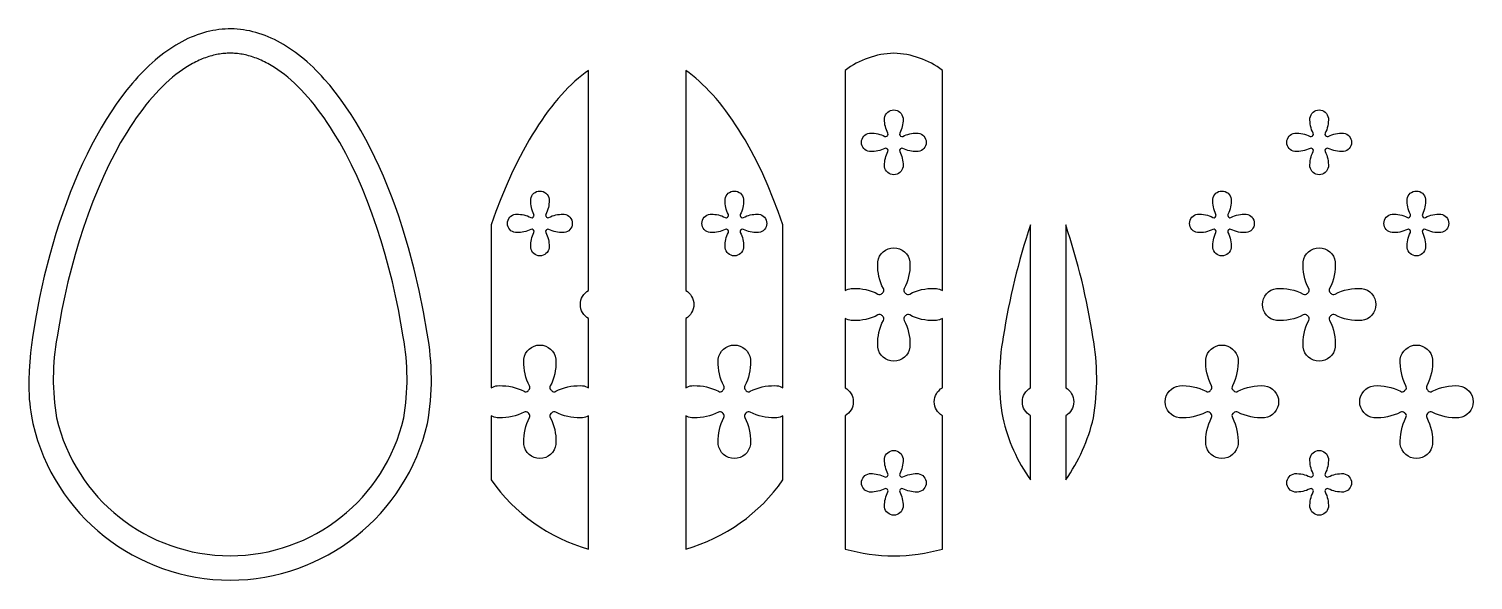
# Model space of a CAD drawing. Extents: x -221 to 104, y -309 to -96.
# Drawn here: x 14.6 to 103.7, y -193.2 to -159.2 of the extents above; entities that cross this region are included whole.
import ezdxf

# ---------------------------------------------------------------- set-up
doc = ezdxf.new("R2010")
doc.units = 0
doc.layers.add('DEFAULT', color=7, linetype='CONTINUOUS')
doc.layers.add('EGGS', color=7, linetype='CONTINUOUS')

msp = doc.modelspace()

# ---------------------------------------------------------------- linework, layer by layer
at = {"layer": 'DEFAULT'}
msp.add_lwpolyline([(39.161, -178.007), (38.935, -176.688), (38.67, -175.377), (38.361, -174.052), (38.01, -172.738), (37.618, -171.443), (37.405, -170.801), (37.181, -170.163), (36.952, -169.548), (36.711, -168.937), (36.458, -168.331), (36.192, -167.73), (35.928, -167.166), (35.652, -166.608), (35.363, -166.056), (35.061, -165.512), (34.768, -165.014), (34.462, -164.524), (34.142, -164.043), (33.809, -163.572), (33.483, -163.141), (33.144, -162.72), (32.808, -162.331), (32.635, -162.142), (32.458, -161.955), (32.287, -161.781), (32.112, -161.61), (31.934, -161.442), (31.753, -161.278), (31.577, -161.126), (31.397, -160.978), (31.215, -160.834), (31.029, -160.694), (30.849, -160.565), (30.665, -160.44), (30.479, -160.319), (30.289, -160.204), (30.105, -160.098), (29.918, -159.998), (29.729, -159.902), (29.537, -159.812), (29.35, -159.73), (29.16, -159.654), (28.969, -159.584), (28.775, -159.52), (28.586, -159.463), (28.395, -159.413), (28.203, -159.369), (28.009, -159.331), (27.821, -159.3), (27.631, -159.275), (27.441, -159.257), (27.25, -159.245), (27.062, -159.24), (26.874, -159.241), (26.686, -159.249), (26.498, -159.262), (26.306, -159.283), (26.115, -159.31), (25.925, -159.343), (25.736, -159.382), (25.542, -159.429), (25.35, -159.482), (25.159, -159.541), (24.97, -159.606), (24.777, -159.679), (24.586, -159.757), (24.397, -159.842), (24.211, -159.931), (24.02, -160.03), (23.831, -160.134), (23.645, -160.243), (23.462, -160.357), (23.274, -160.48), (23.089, -160.609), (22.907, -160.741), (22.728, -160.878), (22.544, -161.026), (22.362, -161.178), (22.185, -161.334), (22.01, -161.494), (21.83, -161.665), (21.654, -161.84), (21.48, -162.019), (21.311, -162.2), (21.136, -162.394), (20.964, -162.592), (20.632, -162.995), (20.297, -163.429), (19.975, -163.873), (19.653, -164.348), (19.344, -164.832), (19.036, -165.344), (18.742, -165.864), (18.45, -166.41), (18.17, -166.964), (17.892, -167.547), (17.626, -168.137), (17.373, -168.732), (17.132, -169.333), (16.893, -169.96), (16.667, -170.593), (16.452, -171.229), (16.248, -171.869), (15.868, -173.176), (15.531, -174.495), (15.238, -175.811), (14.984, -177.136), (14.796, -178.285), (14.735, -178.733), (14.679, -179.227), (14.632, -179.778), (14.599, -180.331), (14.581, -180.915), (14.579, -181.208), (14.582, -181.501), (14.591, -181.786), (14.606, -182.07), (14.627, -182.342), (14.655, -182.613), (14.689, -182.868), (14.731, -183.121), (14.776, -183.351), (14.827, -183.58, 0.793492), (39.173, -183.58, 0.089658)], format="xyb", close=True, dxfattribs=at)
at = {"layer": 'EGGS'}
for points in [[(37.679, -178.24), (37.539, -177.396), (37.381, -176.547), (37.205, -175.695), (37.01, -174.843), (36.798, -173.993), (36.567, -173.148), (36.319, -172.312), (36.053, -171.486), (35.771, -170.674), (35.471, -169.879), (35.156, -169.104), (34.827, -168.351), (34.483, -167.624), (34.127, -166.926), (33.759, -166.257), (33.38, -165.622), (33.188, -165.317), (32.993, -165.021), (32.796, -164.734), (32.598, -164.457), (32.397, -164.189), (32.196, -163.93), (31.993, -163.682), (31.789, -163.443), (31.584, -163.215), (31.379, -162.996), (31.173, -162.788), (30.967, -162.591), (30.76, -162.403), (30.553, -162.226), (30.347, -162.059), (30.141, -161.903), (29.935, -161.757), (29.73, -161.621), (29.526, -161.495), (29.424, -161.436), (29.323, -161.38), (29.221, -161.326), (29.12, -161.274), (29.019, -161.225), (28.919, -161.178), (28.819, -161.134), (28.719, -161.093), (28.62, -161.054), (28.521, -161.017), (28.422, -160.982), (28.324, -160.95), (28.226, -160.921), (28.129, -160.893), (28.032, -160.868), (27.936, -160.846), (27.84, -160.825), (27.745, -160.807), (27.65, -160.791), (27.555, -160.777), (27.461, -160.766), (27.368, -160.756), (27.275, -160.749), (27.183, -160.744), (27.091, -160.741), (27, -160.74), (26.909, -160.741), (26.817, -160.744), (26.725, -160.749), (26.632, -160.756), (26.539, -160.766), (26.445, -160.777), (26.35, -160.791), (26.255, -160.807), (26.16, -160.825), (26.064, -160.846), (25.968, -160.868), (25.871, -160.893), (25.774, -160.921), (25.676, -160.95), (25.578, -160.982), (25.479, -161.017), (25.38, -161.054), (25.281, -161.093), (25.181, -161.134), (25.081, -161.178), (24.981, -161.225), (24.88, -161.274), (24.779, -161.326), (24.677, -161.38), (24.576, -161.436), (24.474, -161.495), (24.27, -161.621), (24.065, -161.757), (23.859, -161.903), (23.653, -162.059), (23.447, -162.226), (23.24, -162.403), (23.033, -162.591), (22.827, -162.788), (22.621, -162.996), (22.416, -163.215), (22.211, -163.443), (22.007, -163.682), (21.804, -163.93), (21.603, -164.189), (21.402, -164.457), (21.204, -164.734), (21.007, -165.021), (20.812, -165.317), (20.62, -165.622), (20.241, -166.257), (19.873, -166.926), (19.517, -167.624), (19.173, -168.351), (18.844, -169.104), (18.529, -169.879), (18.229, -170.674), (17.947, -171.486), (17.681, -172.312), (17.433, -173.148), (17.202, -173.993), (16.99, -174.843), (16.795, -175.695), (16.619, -176.547), (16.461, -177.396), (16.321, -178.24, 0.08789), (16.288, -183.24, 0.793492), (37.712, -183.24, 0.08789)], [(70.952, -161.802, 0.155826), (67.952, -160.74, 0.155826), (64.952, -161.802), (64.952, -175.374, -0.09961), (65.326, -175.248), (65.452, -175.246, -0.125627), (66.973, -175.594, 0.350397), (67.22, -175.558, -0.01766), (67.27, -175.508, 0.350397), (67.307, -175.261, -0.125627), (66.958, -173.74), (66.96, -173.613, -0.880902), (68.944, -173.613), (68.946, -173.74, -0.125627), (68.597, -175.261, 0.350397), (68.634, -175.508, -0.01766), (68.684, -175.558, 0.350397), (68.931, -175.594, -0.125627), (70.452, -175.246), (70.578, -175.248, -0.09961), (70.952, -175.374)], [(49.111, -161.802), (48.903, -161.952), (48.695, -162.114), (48.487, -162.286), (48.278, -162.468), (48.07, -162.661), (47.861, -162.864), (47.654, -163.078), (47.447, -163.303), (47.24, -163.537), (47.035, -163.782), (46.831, -164.037), (46.628, -164.302), (46.426, -164.577), (46.227, -164.861), (46.029, -165.154), (45.833, -165.457), (45.64, -165.769), (45.449, -166.09), (45.075, -166.756), (44.712, -167.454), (44.362, -168.182), (44.026, -168.935), (43.705, -169.713), (43.4, -170.511), (43.111, -171.328), (43.111, -181.374, -0.09961), (43.485, -181.248), (43.611, -181.246, -0.125627), (45.132, -181.594, 0.350397), (45.379, -181.558, -0.01766), (45.429, -181.508, 0.350397), (45.466, -181.261, -0.125627), (45.117, -179.74), (45.119, -179.613, -0.880902), (47.103, -179.613), (47.105, -179.74, -0.125627), (46.756, -181.261, 0.350397), (46.793, -181.508, -0.01766), (46.843, -181.558, 0.350397), (47.09, -181.594, -0.125627), (48.611, -181.246), (48.737, -181.248, -0.09961), (49.111, -181.374), (49.111, -177.106, -0.57735), (49.111, -175.374)], [(55.111, -181.374, -0.09961), (55.485, -181.248), (55.611, -181.246, -0.125627), (57.132, -181.594, 0.350397), (57.379, -181.558, -0.01766), (57.429, -181.508, 0.350397), (57.466, -181.261, -0.125627), (57.117, -179.74), (57.119, -179.613, -0.880902), (59.103, -179.613), (59.105, -179.74, -0.125627), (58.756, -181.261, 0.350397), (58.793, -181.508, -0.01766), (58.843, -181.558, 0.350397), (59.09, -181.594, -0.125627), (60.611, -181.246), (60.737, -181.248, -0.09961), (61.111, -181.374), (61.111, -171.328), (60.822, -170.511), (60.517, -169.713), (60.196, -168.935), (59.86, -168.182), (59.51, -167.454), (59.147, -166.756), (58.773, -166.09), (58.582, -165.769), (58.389, -165.457), (58.193, -165.154), (57.995, -164.861), (57.795, -164.577), (57.594, -164.302), (57.391, -164.037), (57.187, -163.782), (56.982, -163.537), (56.775, -163.303), (56.568, -163.078), (56.361, -162.864), (56.152, -162.661), (55.944, -162.468), (55.735, -162.286), (55.527, -162.114), (55.319, -161.952), (55.111, -161.802), (55.111, -175.374, -0.57735), (55.111, -177.106)], [(68.342, -165.821), (68.37, -165.85, 0.350397), (68.511, -165.871, -0.125627), (69.381, -165.672), (69.453, -165.673, -0.880902), (69.453, -166.806), (69.381, -166.808, -0.125627), (68.511, -166.608, 0.350397), (68.37, -166.629), (68.342, -166.658, 0.350397), (68.321, -166.799, -0.125627), (68.52, -167.668), (68.519, -167.74, -0.880902), (67.385, -167.74), (67.384, -167.668, -0.125627), (67.583, -166.799, 0.350397), (67.562, -166.658), (67.534, -166.629, 0.350397), (67.393, -166.608, -0.125627), (66.523, -166.808), (66.451, -166.806, -0.880902), (66.451, -165.673), (66.523, -165.672, -0.125627), (67.393, -165.871, 0.350397), (67.534, -165.85), (67.562, -165.821, 0.350397), (67.583, -165.68, -0.125627), (67.384, -164.811), (67.385, -164.739, -0.880902), (68.519, -164.739), (68.52, -164.811, -0.125627), (68.321, -165.68, 0.350397)], [(94.589, -165.821, -0.01766), (94.618, -165.85, 0.350397), (94.759, -165.871, -0.132342), (95.7, -165.673, -0.880902), (95.7, -166.806, -0.132342), (94.759, -166.608, 0.350397), (94.618, -166.629, -0.01766), (94.589, -166.658, 0.350397), (94.568, -166.799, -0.132342), (94.767, -167.74, -0.880902), (93.633, -167.74, -0.132342), (93.831, -166.799, 0.350397), (93.81, -166.658, -0.01766), (93.782, -166.629, 0.350397), (93.641, -166.608, -0.132342), (92.699, -166.806, -0.880902), (92.699, -165.673, -0.132342), (93.641, -165.871, 0.350397), (93.782, -165.85, -0.01766), (93.81, -165.821, 0.350397), (93.831, -165.68, -0.132342), (93.633, -164.739, -0.880902), (94.767, -164.739, -0.132342), (94.568, -165.68, 0.350397)], [(46.501, -170.821), (46.529, -170.85, 0.350397), (46.67, -170.871, -0.125627), (47.54, -170.672), (47.612, -170.673, -0.880902), (47.612, -171.806), (47.54, -171.808, -0.125627), (46.67, -171.608, 0.350397), (46.529, -171.629), (46.501, -171.658, 0.350397), (46.48, -171.799, -0.125627), (46.679, -172.668), (46.678, -172.74, -0.880902), (45.544, -172.74), (45.543, -172.668, -0.125627), (45.742, -171.799, 0.350397), (45.721, -171.658), (45.693, -171.629, 0.350397), (45.552, -171.608, -0.125627), (44.682, -171.808), (44.61, -171.806, -0.880902), (44.61, -170.673), (44.682, -170.672, -0.125627), (45.552, -170.871, 0.350397), (45.693, -170.85), (45.721, -170.821, 0.350397), (45.742, -170.68, -0.125627), (45.543, -169.811), (45.544, -169.739, -0.880902), (46.678, -169.739), (46.679, -169.811, -0.125627), (46.48, -170.68, 0.350397)], [(58.501, -170.821), (58.529, -170.85, 0.350397), (58.67, -170.871, -0.125627), (59.54, -170.672), (59.612, -170.673, -0.880902), (59.612, -171.806), (59.54, -171.808, -0.125627), (58.67, -171.608, 0.350397), (58.529, -171.629), (58.501, -171.658, 0.350397), (58.48, -171.799, -0.125627), (58.679, -172.668), (58.678, -172.74, -0.880902), (57.544, -172.74), (57.543, -172.668, -0.125627), (57.742, -171.799, 0.350397), (57.721, -171.658), (57.693, -171.629, 0.350397), (57.552, -171.608, -0.125627), (56.682, -171.808), (56.61, -171.806, -0.880902), (56.61, -170.673), (56.682, -170.672, -0.125627), (57.552, -170.871, 0.350397), (57.693, -170.85), (57.721, -170.821, 0.350397), (57.742, -170.68, -0.125627), (57.543, -169.811), (57.544, -169.739, -0.880902), (58.678, -169.739), (58.679, -169.811, -0.125627), (58.48, -170.68, 0.350397)], [(88.589, -170.821, -0.01766), (88.618, -170.85, 0.350397), (88.759, -170.871, -0.132342), (89.7, -170.673, -0.880902), (89.7, -171.806, -0.132342), (88.759, -171.608, 0.350397), (88.618, -171.629, -0.01766), (88.589, -171.658, 0.350397), (88.568, -171.799, -0.132342), (88.767, -172.74, -0.880902), (87.633, -172.74, -0.132342), (87.831, -171.799, 0.350397), (87.81, -171.658, -0.01766), (87.782, -171.629, 0.350397), (87.641, -171.608, -0.132342), (86.699, -171.806, -0.880902), (86.699, -170.673, -0.132342), (87.641, -170.871, 0.350397), (87.782, -170.85, -0.01766), (87.81, -170.821, 0.350397), (87.831, -170.68, -0.132342), (87.633, -169.739, -0.880902), (88.767, -169.739, -0.132342), (88.568, -170.68, 0.350397)], [(100.589, -170.821, -0.01766), (100.618, -170.85, 0.350397), (100.759, -170.871, -0.132342), (101.7, -170.673, -0.880902), (101.7, -171.806, -0.132342), (100.759, -171.608, 0.350397), (100.618, -171.629, -0.01766), (100.589, -171.658, 0.350397), (100.568, -171.799, -0.132342), (100.767, -172.74, -0.880902), (99.633, -172.74, -0.132342), (99.831, -171.799, 0.350397), (99.81, -171.658, -0.01766), (99.782, -171.629, 0.350397), (99.641, -171.608, -0.132342), (98.699, -171.806, -0.880902), (98.699, -170.673, -0.132342), (99.641, -170.871, 0.350397), (99.782, -170.85, -0.01766), (99.81, -170.821, 0.350397), (99.831, -170.68, -0.132342), (99.633, -169.739, -0.880902), (100.767, -169.739, -0.132342), (100.568, -170.68, 0.350397)], [(76.384, -171.328, 0.042742), (74.704, -178.24, 0.08789), (74.671, -183.24, 0.096114), (76.384, -187.064), (76.384, -183.106, -0.57735), (76.384, -181.374)], [(78.557, -187.064, 0.096114), (80.269, -183.24, 0.08789), (80.237, -178.24, 0.042742), (78.557, -171.328), (78.557, -181.374, -0.57735), (78.557, -183.106)], [(94.881, -175.508, -0.01766), (94.931, -175.558, 0.350397), (95.178, -175.594, -0.132342), (96.826, -175.248, -0.880902), (96.826, -177.232, -0.132342), (95.178, -176.885, 0.350397), (94.931, -176.921, -0.01766), (94.881, -176.971, 0.350397), (94.845, -177.218, -0.132342), (95.192, -178.866, -0.880902), (93.208, -178.866, -0.132342), (93.555, -177.218, 0.350397), (93.518, -176.971, -0.01766), (93.468, -176.921, 0.350397), (93.221, -176.885, -0.132342), (91.574, -177.232, -0.880902), (91.574, -175.248, -0.132342), (93.221, -175.594, 0.350397), (93.468, -175.558, -0.01766), (93.518, -175.508, 0.350397), (93.555, -175.261, -0.132342), (93.208, -173.613, -0.880902), (95.192, -173.613, -0.132342), (94.845, -175.261, 0.350397)], [(64.952, -191.323, 0.138998), (70.952, -191.323), (70.952, -183.106, -0.57735), (70.952, -181.374), (70.952, -177.106, -0.09961), (70.578, -177.232), (70.452, -177.234, -0.125627), (68.931, -176.885, 0.350397), (68.684, -176.921, -0.01766), (68.634, -176.971, 0.350397), (68.597, -177.218, -0.125627), (68.946, -178.74), (68.944, -178.866, -0.880902), (66.96, -178.866), (66.958, -178.74, -0.125627), (67.307, -177.218, 0.350397), (67.27, -176.971, -0.01766), (67.22, -176.921, 0.350397), (66.973, -176.885, -0.125627), (65.452, -177.234), (65.326, -177.232, -0.09961), (64.952, -177.106), (64.952, -181.374, -0.57735), (64.952, -183.106)], [(88.881, -181.508, -0.01766), (88.931, -181.558, 0.350397), (89.178, -181.594, -0.132342), (90.826, -181.248, -0.880902), (90.826, -183.232, -0.132342), (89.178, -182.885, 0.350397), (88.931, -182.921, -0.01766), (88.881, -182.971, 0.350397), (88.845, -183.218, -0.132342), (89.192, -184.866, -0.880902), (87.208, -184.866, -0.132342), (87.555, -183.218, 0.350397), (87.518, -182.971, -0.01766), (87.468, -182.921, 0.350397), (87.221, -182.885, -0.132342), (85.574, -183.232, -0.880902), (85.574, -181.248, -0.132342), (87.221, -181.594, 0.350397), (87.468, -181.558, -0.01766), (87.518, -181.508, 0.350397), (87.555, -181.261, -0.132342), (87.208, -179.613, -0.880902), (89.192, -179.613, -0.132342), (88.845, -181.261, 0.350397)], [(100.881, -181.508, -0.01766), (100.931, -181.558, 0.350397), (101.178, -181.594, -0.132342), (102.826, -181.248, -0.880902), (102.826, -183.232, -0.132342), (101.178, -182.885, 0.350397), (100.931, -182.921, -0.01766), (100.881, -182.971, 0.350397), (100.845, -183.218, -0.132342), (101.192, -184.866, -0.880902), (99.208, -184.866, -0.132342), (99.555, -183.218, 0.350397), (99.518, -182.971, -0.01766), (99.468, -182.921, 0.350397), (99.221, -182.885, -0.132342), (97.574, -183.232, -0.880902), (97.574, -181.248, -0.132342), (99.221, -181.594, 0.350397), (99.468, -181.558, -0.01766), (99.518, -181.508, 0.350397), (99.555, -181.261, -0.132342), (99.208, -179.613, -0.880902), (101.192, -179.613, -0.132342), (100.845, -181.261, 0.350397)], [(43.111, -187.064, 0.172175), (49.111, -191.323), (49.111, -183.106, -0.09961), (48.737, -183.232), (48.611, -183.234, -0.125627), (47.09, -182.885, 0.350397), (46.843, -182.921, -0.01766), (46.793, -182.971, 0.350397), (46.756, -183.218, -0.125627), (47.105, -184.74), (47.103, -184.866, -0.880902), (45.119, -184.866), (45.117, -184.74, -0.125627), (45.466, -183.218, 0.350397), (45.429, -182.971, -0.01766), (45.379, -182.921, 0.350397), (45.132, -182.885, -0.125627), (43.611, -183.234), (43.485, -183.232, -0.09961), (43.111, -183.106)], [(55.111, -191.323, 0.172175), (61.111, -187.064), (61.111, -183.106, -0.09961), (60.737, -183.232), (60.611, -183.234, -0.125627), (59.09, -182.885, 0.350397), (58.843, -182.921, -0.01766), (58.793, -182.971, 0.350397), (58.756, -183.218, -0.125627), (59.105, -184.74), (59.103, -184.866, -0.880902), (57.119, -184.866), (57.117, -184.74, -0.125627), (57.466, -183.218, 0.350397), (57.429, -182.971, -0.01766), (57.379, -182.921, 0.350397), (57.132, -182.885, -0.125627), (55.611, -183.234), (55.485, -183.232, -0.09961), (55.111, -183.106)], [(68.342, -186.821), (68.37, -186.85, 0.350397), (68.511, -186.871, -0.125627), (69.381, -186.672), (69.453, -186.673, -0.880902), (69.453, -187.806), (69.381, -187.808, -0.125627), (68.511, -187.608, 0.350397), (68.37, -187.629), (68.342, -187.658, 0.350397), (68.321, -187.799, -0.125627), (68.52, -188.668), (68.519, -188.74, -0.880902), (67.385, -188.74), (67.384, -188.668, -0.125627), (67.583, -187.799, 0.350397), (67.562, -187.658), (67.534, -187.629, 0.350397), (67.393, -187.608, -0.125627), (66.523, -187.808), (66.451, -187.806, -0.880902), (66.451, -186.673), (66.523, -186.672, -0.125627), (67.393, -186.871, 0.350397), (67.534, -186.85), (67.562, -186.821, 0.350397), (67.583, -186.68, -0.125627), (67.384, -185.811), (67.385, -185.739, -0.880902), (68.519, -185.739), (68.52, -185.811, -0.125627), (68.321, -186.68, 0.350397)], [(94.589, -186.821, -0.01766), (94.618, -186.85, 0.350397), (94.759, -186.871, -0.132342), (95.7, -186.673, -0.880902), (95.7, -187.806, -0.132342), (94.759, -187.608, 0.350397), (94.618, -187.629, -0.01766), (94.589, -187.658, 0.350397), (94.568, -187.799, -0.132342), (94.767, -188.74, -0.880902), (93.633, -188.74, -0.132342), (93.831, -187.799, 0.350397), (93.81, -187.658, -0.01766), (93.782, -187.629, 0.350397), (93.641, -187.608, -0.132342), (92.699, -187.806, -0.880902), (92.699, -186.673, -0.132342), (93.641, -186.871, 0.350397), (93.782, -186.85, -0.01766), (93.81, -186.821, 0.350397), (93.831, -186.68, -0.132342), (93.633, -185.739, -0.880902), (94.767, -185.739, -0.132342), (94.568, -186.68, 0.350397)]]:
    msp.add_lwpolyline(points, format="xyb", close=True, dxfattribs=at)

doc.saveas('drawing.dxf')
